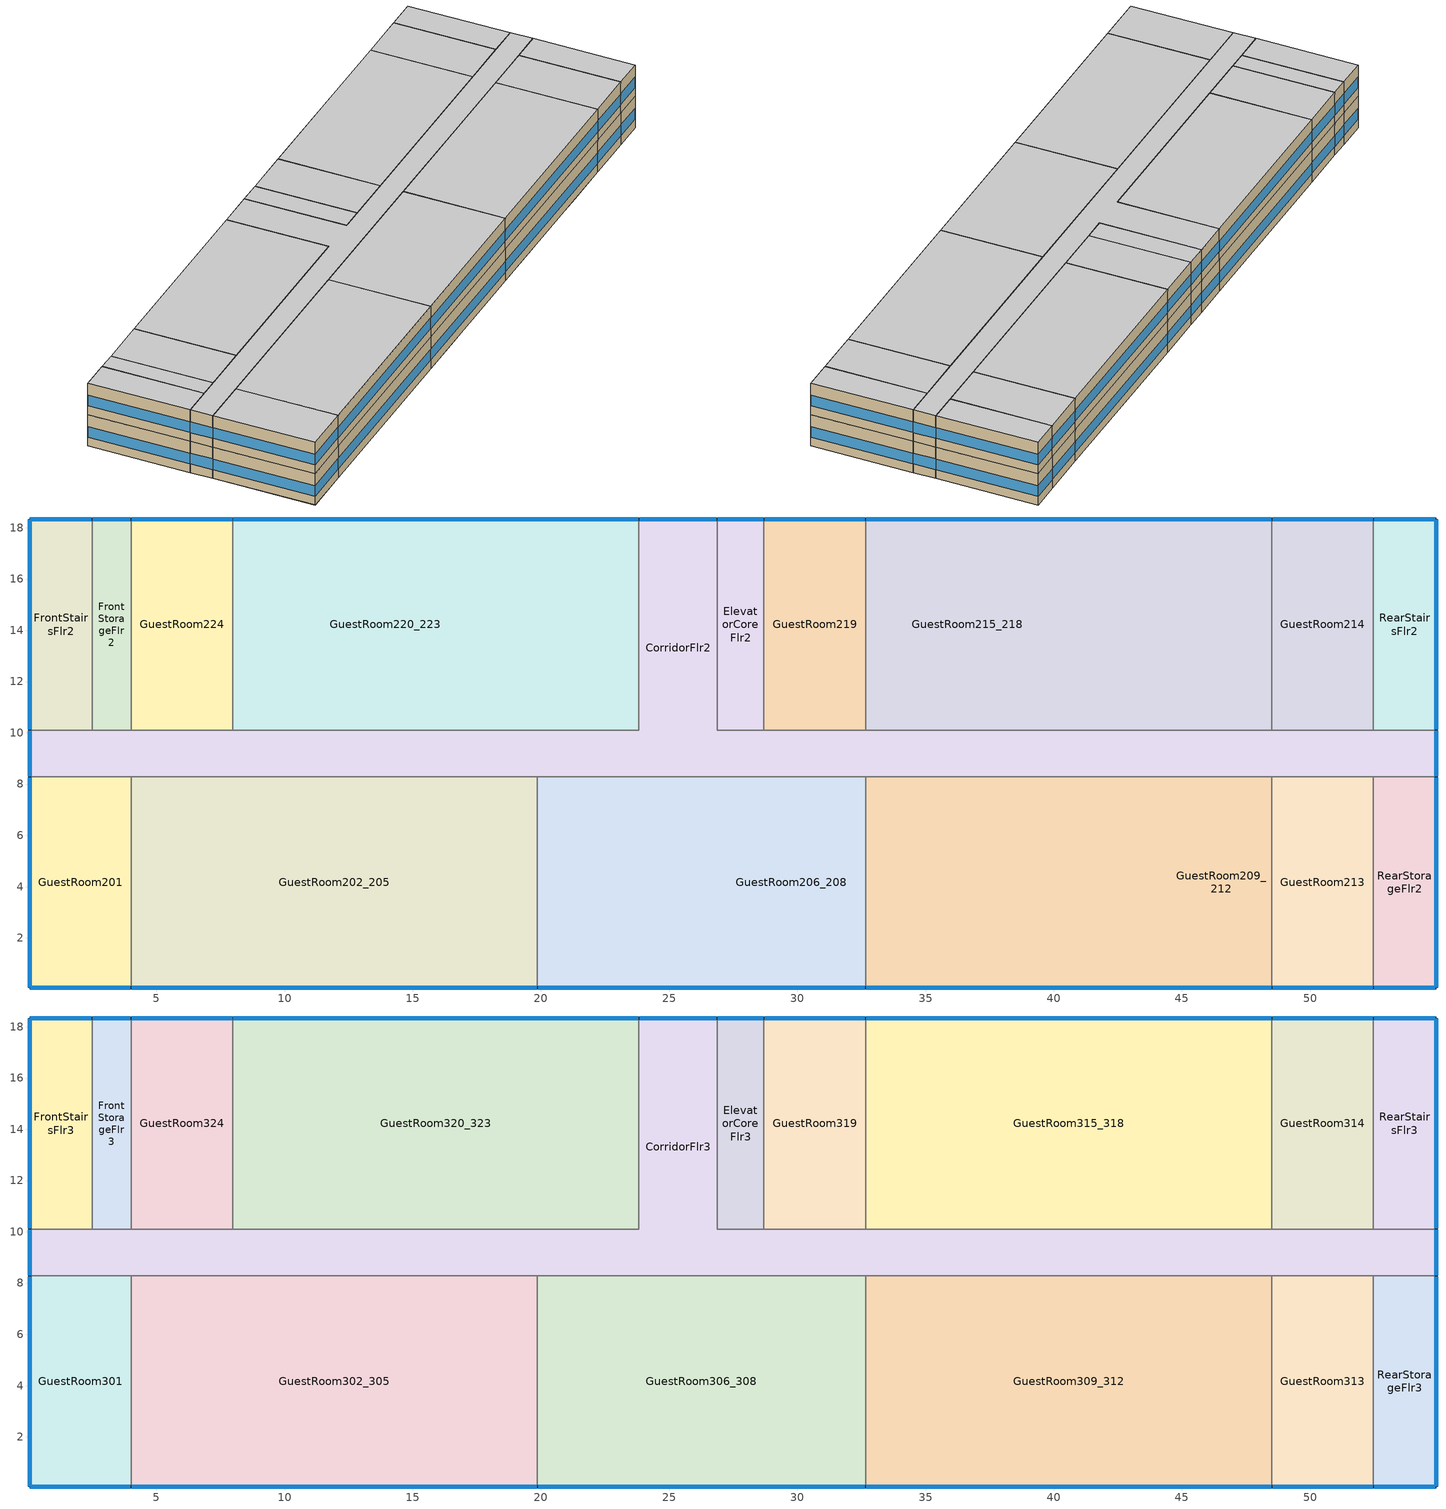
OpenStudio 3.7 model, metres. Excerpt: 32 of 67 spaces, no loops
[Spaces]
CorridorFlr2
 floor to CorridorFlr1: 26.87,18.34 26.87,10.11 54.91,10.11 54.91,8.28 0.05,8.28 0.05,10.11 23.82,10.11 23.82,18.34 z3.35
 wall outside: 0.05,10.11 0.05,8.28 / 54.91,8.28 54.91,10.11 / 26.87,18.34 23.82,18.34 z3.35:6.1
 wall to GuestRoom201: 0.05,8.28 4.01,8.28 z3.35:6.1
 wall to GuestRoom213: 48.51,8.28 52.47,8.28 z3.35:6.1
 wall to GuestRoom219: 32.66,10.11 28.7,10.11 z3.35:6.1
 wall to GuestRoom209_212: 32.66,8.28 48.51,8.28 z3.35:6.1
 wall to FrontStorageFlr2: 4.01,10.11 2.49,10.11 z3.35:6.1
 wall to RearStairsFlr2: 54.91,10.11 52.47,10.11 z3.35:6.1
 wall to ElevatorCoreFlr2: 28.7,10.11 26.87,10.11 26.87,18.34 z3.35:6.1
 wall to GuestRoom215_218: 48.51,10.11 32.66,10.11 z3.35:6.1
 wall to RearStorageFlr2: 52.47,8.28 54.91,8.28 z3.35:6.1
 wall to FrontStairsFlr2: 2.49,10.11 0.05,10.11 z3.35:6.1
 wall to GuestRoom206_208: 19.86,8.28 32.66,8.28 z3.35:6.1
 wall to GuestRoom220_223: 23.82,18.34 23.82,10.11 7.97,10.11 z3.35:6.1
 wall to GuestRoom202_205: 4.01,8.28 19.86,8.28 z3.35:6.1
 wall to GuestRoom224: 7.97,10.11 4.01,10.11 z3.35:6.1
 wall to GuestRoom214: 52.47,10.11 48.51,10.11 z3.35:6.1
 window (BTAP-Ext-FixedWindow:U=0.173 SHGC=0.600): 0.05,10.08 0.05,8.3 / 54.91,8.3 54.91,10.08 z4.11:5.05; 26.85,18.34 23.85,18.34 z4.11:5.04
GuestRoom201
 floor to FrontLoungeFlr1: 4.01,8.28 4.01,0.05 0.05,0.05 0.05,8.28 z3.35
 wall outside: 0.05,8.28 0.05,0.05 4.01,0.05 z3.35:6.1
 wall to GuestRoom202_205: 4.01,0.05 4.01,8.28 z3.35:6.1
 window (BTAP-Ext-FixedWindow:U=0.173 SHGC=0.600): 0.05,8.25 0.05,0.07 z4.11:5.03; 0.07,0.05 3.99,0.05 z4.11:5.04
GuestRoom220_223
 floor to FrontOfficeFlr1: 19.86,18.34 19.86,10.11 7.97,10.11 7.97,18.34 z3.35
 floor to ExerciseCenterFlr1: 23.82,18.34 23.82,10.11 19.86,10.11 19.86,18.34 z3.35
 wall outside: 23.82,18.34 7.97,18.34 z3.35:6.1
 wall to GuestRoom224: 7.97,18.34 7.97,10.11 z3.35:6.1
 window (BTAP-Ext-FixedWindow:U=0.173 SHGC=0.600): 23.8,18.34 8,18.34 z4.11:5.03
GuestRoom202_205
 floor to FrontLoungeFlr1: 19.86,8.28 19.86,0.05 4.01,0.05 4.01,8.28 z3.35
 wall outside: 4.01,0.05 19.86,0.05 z3.35:6.1
 wall to GuestRoom206_208: 19.86,0.05 19.86,8.28 z3.35:6.1
 window (BTAP-Ext-FixedWindow:U=0.173 SHGC=0.600): 4.04,0.05 19.84,0.05 z4.11:5.03
GuestRoom219
 floor to LaundryRoomFlr1: 32.66,18.34 32.66,10.11 28.7,10.11 28.7,18.34 z3.35
 wall outside: 32.66,18.34 28.7,18.34 z3.35:6.1
 wall to GuestRoom215_218: 32.66,10.11 32.66,18.34 z3.35:6.1
 wall to ElevatorCoreFlr2: 28.7,18.34 28.7,10.11 z3.35:6.1
 window (BTAP-Ext-FixedWindow:U=0.173 SHGC=0.600): 32.64,18.34 28.73,18.34 z4.11:5.04
GuestRoom215_218
 floor to EmployeeLoungeFlr1: 44.55,18.34 44.55,10.11 40.59,10.11 40.59,18.34 z3.35
 floor to LaundryRoomFlr1: 40.59,18.34 40.59,10.11 32.66,10.11 32.66,18.34 z3.35
 floor to GuestRoom105: 48.51,18.34 48.51,10.11 44.55,10.11 44.55,18.34 z3.35
 wall outside: 48.51,18.34 32.66,18.34 z3.35:6.1
 wall to GuestRoom214: 48.51,10.11 48.51,18.34 z3.35:6.1
 window (BTAP-Ext-FixedWindow:U=0.173 SHGC=0.600): 48.49,18.34 32.69,18.34 z4.11:5.03
GuestRoom213
 floor to GuestRoom103: 52.47,8.28 52.47,0.05 48.51,0.05 48.51,8.28 z3.35
 wall outside: 48.51,0.05 52.47,0.05 z3.35:6.1
 wall to GuestRoom209_212: 48.51,8.28 48.51,0.05 z3.35:6.1
 wall to RearStorageFlr2: 52.47,0.05 52.47,8.28 z3.35:6.1
 window (BTAP-Ext-FixedWindow:U=0.173 SHGC=0.600): 48.54,0.05 52.45,0.05 z4.11:5.04
FrontStorageFlr2
 floor to FrontStorageFlr1: 4.01,18.34 4.01,10.11 2.49,10.11 2.49,18.34 z3.35
 wall outside: 4.01,18.34 2.49,18.34 z3.35:6.1
 wall to FrontStairsFlr2: 2.49,18.34 2.49,10.11 z3.35:6.1
 wall to GuestRoom224: 4.01,10.11 4.01,18.34 z3.35:6.1
 window (BTAP-Ext-FixedWindow:U=0.173 SHGC=0.600): 3.99,18.34 2.51,18.34 z4.11:5.06
GuestRoom206_208
 floor to RestroomFlr1: 23.82,8.28 23.82,0.05 19.86,0.05 19.86,8.28 z3.35
 floor to CorridorFlr1: 26.87,8.28 26.87,0.05 23.82,0.05 23.82,8.28 z3.35
 floor to MeetingRoomFlr1: 32.66,8.28 32.66,0.05 26.87,0.05 26.87,8.28 z3.35
 wall outside: 19.86,0.05 32.66,0.05 z3.35:6.1
 wall to GuestRoom209_212: 32.66,0.05 32.66,8.28 z3.35:6.1
 window (BTAP-Ext-FixedWindow:U=0.173 SHGC=0.600): 19.89,0.05 32.64,0.05 z4.11:5.03
RearStorageFlr2
 floor to RearStorageFlr1: 54.91,8.28 54.91,0.05 52.47,0.05 52.47,8.28 z3.35
 wall outside: 52.47,0.05 54.91,0.05 54.91,8.28 z3.35:6.1
 window (BTAP-Ext-FixedWindow:U=0.173 SHGC=0.600): 54.91,0.07 54.91,8.25 z4.11:5.03; 52.5,0.05 54.89,0.05 z4.11:5.05
ElevatorCoreFlr2
 floor to ElevatorCoreFlr1: 28.7,18.34 28.7,10.11 26.87,10.11 26.87,18.34 z3.35
 wall outside: 28.7,18.34 26.87,18.34 z3.35:6.1
 window (BTAP-Ext-FixedWindow:U=0.173 SHGC=0.600): 28.67,18.34 26.9,18.34 z4.11:5.05
GuestRoom224
 floor to FrontOfficeFlr1: 7.97,18.34 7.97,10.11 4.01,10.11 4.01,18.34 z3.35
 wall outside: 7.97,18.34 4.01,18.34 z3.35:6.1
 window (BTAP-Ext-FixedWindow:U=0.173 SHGC=0.600): 7.95,18.34 4.04,18.34 z4.11:5.04
RearStairsFlr2
 floor to RearStairsFlr1: 54.91,18.34 54.91,10.11 52.47,10.11 52.47,18.34 z3.35
 wall outside: 54.91,10.11 54.91,18.34 52.47,18.34 z3.35:6.1
 wall to GuestRoom214: 52.47,18.34 52.47,10.11 z3.35:6.1
 window (BTAP-Ext-FixedWindow:U=0.173 SHGC=0.600): 54.91,10.13 54.91,18.31 z4.11:5.03; 54.89,18.34 52.5,18.34 z4.11:5.05
FrontStairsFlr2
 floor to FrontStairsFlr1: 2.49,18.34 2.49,10.11 0.05,10.11 0.05,18.34 z3.35
 wall outside: 2.49,18.34 0.05,18.34 0.05,10.11 z3.35:6.1
 window (BTAP-Ext-FixedWindow:U=0.173 SHGC=0.600): 2.46,18.34 0.07,18.34 z4.11:5.05; 0.05,18.31 0.05,10.13 z4.11:5.03
GuestRoom209_212
 floor to GuestRoom102: 48.51,8.28 48.51,0.05 44.55,0.05 44.55,8.28 z3.35
 floor to GuestRoom101: 44.55,8.28 44.55,0.05 40.59,0.05 40.59,8.28 z3.35
 floor to MeetingRoomFlr1: 36.62,8.28 36.62,0.05 32.66,0.05 32.66,8.28 z3.35
 floor to MechanicalRoomFlr1: 40.59,8.28 40.59,0.05 36.62,0.05 36.62,8.28 z3.35
 wall outside: 32.66,0.05 48.51,0.05 z3.35:6.1
 window (BTAP-Ext-FixedWindow:U=0.173 SHGC=0.600): 32.69,0.05 48.49,0.05 z4.11:5.03
GuestRoom214
 floor to GuestRoom104: 52.47,18.34 52.47,10.11 48.51,10.11 48.51,18.34 z3.35
 wall outside: 52.47,18.34 48.51,18.34 z3.35:6.1
 window (BTAP-Ext-FixedWindow:U=0.173 SHGC=0.600): 52.45,18.34 48.54,18.34 z4.11:5.04
GuestRoom319
 floor to GuestRoom219: 32.66,18.34 32.66,10.11 28.7,10.11 28.7,18.34 z6.1
 wall outside: 32.66,18.34 28.7,18.34 z6.1:8.84
 wall to CorridorFlr3: 28.7,10.11 32.66,10.11 z6.1:8.84
 wall to GuestRoom315_318: 32.66,10.11 32.66,18.34 z6.1:8.84
 wall to ElevatorCoreFlr3: 28.7,18.34 28.7,10.11 z6.1:8.84
 window (BTAP-Ext-FixedWindow:U=0.173 SHGC=0.600): 32.64,18.34 28.73,18.34 z6.86:7.78
 ceiling to GuestRoom419: 32.66,10.11 32.66,18.34 28.7,18.34 28.7,10.11 z8.84
GuestRoom320_323
 floor to GuestRoom220_223: 23.82,18.34 23.82,10.11 7.97,10.11 7.97,18.34 z6.1
 wall outside: 23.82,18.34 7.97,18.34 z6.1:8.84
 wall to CorridorFlr3: 7.97,10.11 23.82,10.11 23.82,18.34 z6.1:8.84
 wall to GuestRoom324: 7.97,18.34 7.97,10.11 z6.1:8.84
 window (BTAP-Ext-FixedWindow:U=0.173 SHGC=0.600): 23.8,18.34 8,18.34 z6.86:7.77
 ceiling to GuestRoom420_423: 23.82,10.11 23.82,18.34 7.97,18.34 7.97,10.11 z8.84
RearStorageFlr3
 floor to RearStorageFlr2: 54.91,8.28 54.91,0.05 52.47,0.05 52.47,8.28 z6.1
 wall outside: 52.47,0.05 54.91,0.05 54.91,8.28 z6.1:8.84
 wall to GuestRoom313: 52.47,8.28 52.47,0.05 z6.1:8.84
 wall to CorridorFlr3: 54.91,8.28 52.47,8.28 z6.1:8.84
 window (BTAP-Ext-FixedWindow:U=0.173 SHGC=0.600): 54.91,0.07 54.91,8.25 z6.86:7.78; 52.5,0.05 54.89,0.05 z6.86:7.79
 ceiling to RearStorageFlr4: 54.91,0.05 54.91,8.28 52.47,8.28 52.47,0.05 z8.84
GuestRoom302_305
 floor to GuestRoom202_205: 19.86,8.28 19.86,0.05 4.01,0.05 4.01,8.28 z6.1
 wall outside: 4.01,0.05 19.86,0.05 z6.1:8.84
 wall to CorridorFlr3: 19.86,8.28 4.01,8.28 z6.1:8.84
 wall to GuestRoom306_308: 19.86,0.05 19.86,8.28 z6.1:8.84
 wall to GuestRoom301: 4.01,8.28 4.01,0.05 z6.1:8.84
 window (BTAP-Ext-FixedWindow:U=0.173 SHGC=0.600): 4.04,0.05 19.84,0.05 z6.86:7.77
 ceiling to GuestRoom402_405: 19.86,0.05 19.86,8.28 4.01,8.28 4.01,0.05 z8.84
CorridorFlr3
 floor to CorridorFlr2: 26.87,18.34 26.87,10.11 54.91,10.11 54.91,8.28 0.05,8.28 0.05,10.11 23.82,10.11 23.82,18.34 z6.1
 wall outside: 0.05,10.11 0.05,8.28 / 26.87,18.34 23.82,18.34 / 54.91,8.28 54.91,10.11 z6.1:8.84
 wall to ElevatorCoreFlr3: 28.7,10.11 26.87,10.11 26.87,18.34 z6.1:8.84
 wall to FrontStairsFlr3: 2.49,10.11 0.05,10.11 z6.1:8.84
 wall to RearStairsFlr3: 54.91,10.11 52.47,10.11 z6.1:8.84
 wall to GuestRoom301: 0.05,8.28 4.01,8.28 z6.1:8.84
 wall to GuestRoom313: 48.51,8.28 52.47,8.28 z6.1:8.84
 wall to FrontStorageFlr3: 4.01,10.11 2.49,10.11 z6.1:8.84
 wall to GuestRoom314: 52.47,10.11 48.51,10.11 z6.1:8.84
 wall to GuestRoom324: 7.97,10.11 4.01,10.11 z6.1:8.84
 wall to GuestRoom309_312: 32.66,8.28 48.51,8.28 z6.1:8.84
 wall to GuestRoom306_308: 19.86,8.28 32.66,8.28 z6.1:8.84
 wall to GuestRoom315_318: 48.51,10.11 32.66,10.11 z6.1:8.84
 window (BTAP-Ext-FixedWindow:U=0.173 SHGC=0.600): 0.05,10.08 0.05,8.3 / 54.91,8.3 54.91,10.08 z6.86:7.8; 26.85,18.34 23.85,18.34 z6.86:7.79
 ceiling to CorridorFlr4: 54.91,8.28 54.91,10.11 26.87,10.11 26.87,18.34 23.82,18.34 23.82,10.11 0.05,10.11 0.05,8.28 z8.84
GuestRoom315_318
 floor to GuestRoom215_218: 48.51,18.34 48.51,10.11 32.66,10.11 32.66,18.34 z6.1
 wall outside: 48.51,18.34 32.66,18.34 z6.1:8.84
 wall to GuestRoom314: 48.51,10.11 48.51,18.34 z6.1:8.84
 window (BTAP-Ext-FixedWindow:U=0.173 SHGC=0.600): 48.49,18.34 32.69,18.34 z6.86:7.77
 ceiling to GuestRoom415_418: 48.51,10.11 48.51,18.34 32.66,18.34 32.66,10.11 z8.84
GuestRoom301
 floor to GuestRoom201: 4.01,8.28 4.01,0.05 0.05,0.05 0.05,8.28 z6.1
 wall outside: 0.05,8.28 0.05,0.05 4.01,0.05 z6.1:8.84
 window (BTAP-Ext-FixedWindow:U=0.173 SHGC=0.600): 0.05,8.25 0.05,0.07 / 0.07,0.05 3.99,0.05 z6.86:7.78
 ceiling to GuestRoom401: 4.01,0.05 4.01,8.28 0.05,8.28 0.05,0.05 z8.84
GuestRoom314
 floor to GuestRoom214: 52.47,18.34 52.47,10.11 48.51,10.11 48.51,18.34 z6.1
 wall outside: 52.47,18.34 48.51,18.34 z6.1:8.84
 wall to RearStairsFlr3: 52.47,10.11 52.47,18.34 z6.1:8.84
 window (BTAP-Ext-FixedWindow:U=0.173 SHGC=0.600): 52.45,18.34 48.54,18.34 z6.86:7.78
 ceiling to GuestRoom414: 52.47,10.11 52.47,18.34 48.51,18.34 48.51,10.11 z8.84
GuestRoom309_312
 floor to GuestRoom209_212: 48.51,8.28 48.51,0.05 32.66,0.05 32.66,8.28 z6.1
 wall outside: 32.66,0.05 48.51,0.05 z6.1:8.84
 wall to GuestRoom306_308: 32.66,8.28 32.66,0.05 z6.1:8.84
 wall to GuestRoom313: 48.51,0.05 48.51,8.28 z6.1:8.84
 window (BTAP-Ext-FixedWindow:U=0.173 SHGC=0.600): 32.69,0.05 48.49,0.05 z6.86:7.77
 ceiling to GuestRoom409_412: 48.51,0.05 48.51,8.28 32.66,8.28 32.66,0.05 z8.84
ElevatorCoreFlr3
 floor to ElevatorCoreFlr2: 28.7,18.34 28.7,10.11 26.87,10.11 26.87,18.34 z6.1
 wall outside: 28.7,18.34 26.87,18.34 z6.1:8.84
 window (BTAP-Ext-FixedWindow:U=0.173 SHGC=0.600): 28.67,18.34 26.9,18.34 z6.86:7.8
 ceiling to ElevatorCoreFlr4: 28.7,10.11 28.7,18.34 26.87,18.34 26.87,10.11 z8.84
GuestRoom313
 floor to GuestRoom213: 52.47,8.28 52.47,0.05 48.51,0.05 48.51,8.28 z6.1
 wall outside: 48.51,0.05 52.47,0.05 z6.1:8.84
 window (BTAP-Ext-FixedWindow:U=0.173 SHGC=0.600): 48.54,0.05 52.45,0.05 z6.86:7.78
 ceiling to GuestRoom413: 52.47,0.05 52.47,8.28 48.51,8.28 48.51,0.05 z8.84
GuestRoom306_308
 floor to GuestRoom206_208: 32.66,8.28 32.66,0.05 19.86,0.05 19.86,8.28 z6.1
 wall outside: 19.86,0.05 32.66,0.05 z6.1:8.84
 window (BTAP-Ext-FixedWindow:U=0.173 SHGC=0.600): 19.89,0.05 32.64,0.05 z6.86:7.78
 ceiling to GuestRoom406_408: 32.66,0.05 32.66,8.28 19.86,8.28 19.86,0.05 z8.84
FrontStorageFlr3
 floor to FrontStorageFlr2: 4.01,18.34 4.01,10.11 2.49,10.11 2.49,18.34 z6.1
 wall outside: 4.01,18.34 2.49,18.34 z6.1:8.84
 wall to FrontStairsFlr3: 2.49,18.34 2.49,10.11 z6.1:8.84
 wall to GuestRoom324: 4.01,10.11 4.01,18.34 z6.1:8.84
 window (BTAP-Ext-FixedWindow:U=0.173 SHGC=0.600): 3.99,18.34 2.51,18.34 z6.86:7.8
 ceiling to FrontStorageFlr4: 4.01,10.11 4.01,18.34 2.49,18.34 2.49,10.11 z8.84
GuestRoom324
 floor to GuestRoom224: 7.97,18.34 7.97,10.11 4.01,10.11 4.01,18.34 z6.1
 wall outside: 7.97,18.34 4.01,18.34 z6.1:8.84
 window (BTAP-Ext-FixedWindow:U=0.173 SHGC=0.600): 7.95,18.34 4.04,18.34 z6.86:7.78
 ceiling to GuestRoom424: 7.97,10.11 7.97,18.34 4.01,18.34 4.01,10.11 z8.84
RearStairsFlr3
 floor to RearStairsFlr2: 54.91,18.34 54.91,10.11 52.47,10.11 52.47,18.34 z6.1
 wall outside: 54.91,10.11 54.91,18.34 52.47,18.34 z6.1:8.84
 window (BTAP-Ext-FixedWindow:U=0.173 SHGC=0.600): 54.91,10.13 54.91,18.31 z6.86:7.78; 54.89,18.34 52.5,18.34 z6.86:7.79
 ceiling to RearStairsFlr4: 54.91,10.11 54.91,18.34 52.47,18.34 52.47,10.11 z8.84
FrontStairsFlr3
 floor to FrontStairsFlr2: 2.49,18.34 2.49,10.11 0.05,10.11 0.05,18.34 z6.1
 wall outside: 2.49,18.34 0.05,18.34 0.05,10.11 z6.1:8.84
 window (BTAP-Ext-FixedWindow:U=0.173 SHGC=0.600): 2.46,18.34 0.07,18.34 z6.86:7.79; 0.05,18.31 0.05,10.13 z6.86:7.78
 ceiling to FrontStairsFlr4: 2.49,10.11 2.49,18.34 0.05,18.34 0.05,10.11 z8.84
[Site]
Calgary Intl AP_AB_CAN: Latitude {deg}=51.11; Longitude {deg}=-114.02; Time Zone {hr}=-7; Elevation {m}=1084.1; Terrain=Suburbs
[Building]
SmallHotel: North Axis {deg}=180; Default Construction Set=BTAP-Mass at hdd = 5000.0; Standards Number of Stories=4; Standards Number of Above Ground Stories=4; Standards Template=NECB2020; Standards Building Type=SmallHotel
[Site:WaterMainsTemperature]
Calculation Method=Correlation; Annual Average Outdoor Air Temperature {C}=4.69167; Maximum Difference In Monthly Average Outdoor Air Temperatures {deltaC}=24.6
[Site:GroundTemperature:BuildingSurface]
19.527, 19.502, 19.536, 19.598, 20.002, 21.64, 22.225, 22.375, 21.449, 20.121, 19.802, 19.633
[SizingPeriod:DesignDay] Barometric Pressure {Pa}=88961; Rain Indicator=No; Snow Indicator=No; Day of Month=21; Daylight Saving Time Indicator=No; Humidity Condition Type=Wetbulb; Dry-Bulb Temperature Range Modifier Type=DefaultMultipliers
Name | Maximum Dry-Bulb Temperature {C} | Daily Dry-Bulb Temperature Range {deltaC} | Wind Speed {m/s} | Wind Direction {deg} | Month | Day Type | Wetbulb or DewPoint at Maximum Dry-Bulb {C} | Solar Model Indicator | ASHRAE Clear Sky Optical Depth for Beam Irradiance | ASHRAE Clear Sky Optical Depth for Diffuse Irradiance | Sky Clearness
Calgary Intl AP Ann Clg .4% Condns DB=>MWB | 28.8 | 12.3 | 4.5 | 160 | 7 | SummerDesignDay | 16 | ASHRAETau | 0.34 | 2.419
Calgary Intl AP Ann Clg .4% Condns WB=>MDB | 25.5 | 12.3 | 4.5 | 160 | 7 | SummerDesignDay | 17.8 | ASHRAETau | 0.34 | 2.419
Calgary Intl AP Ann Htg 99.6% Condns DB | -27.7 | 0 | 2.7 | 200 | 1 | WinterDesignDay | -27.7 | ASHRAEClearSky |  |  | 0
[ClimateZones]
Climate Zone Institution Name 1=ASHRAE; Climate Zone Document Name 1=ANSI/ASHRAE Standard 169; Climate Zone Document Year 1=2006; Climate Zone Value 1=7
[Site:GroundTemperature:Shallow]
-1.6, -5.4, -6.4, -5.5, -0.4, 5.3, 10.8, 14.7, 15.8, 14, 9.5, 4
[Site:GroundTemperature:Deep]
4, 1.3, -0.4, -0.9, 0.1, 2.3, 5.2, 8, 9.9, 10.3, 9.2, 7
[Site:GroundTemperature:FCfactorMethod]
January Ground Temperature {C}=5.5; February Ground Temperature {C}=-2; March Ground Temperature {C}=-7.6; April Ground Temperature {C}=-6.3; May Ground Temperature {C}=-6.6; June Ground Temperature {C}=-0.3; July Ground Temperature {C}=4.9; August Ground Temperature {C}=10.2; September Ground Temperature {C}=13.8; October Ground Temperature {C}=17; November Ground Temperature {C}=16.6; December Ground Temperature {C}=11.1
[Material:NoMass] Roughness=Smooth; Thermal Absorptance=0.9; Solar Absorptance=0.7
Name | Thermal Resistance {m2-K/W} | Visible Absorptance
Typical Carpet Pad; Typical Carpet Pad 1 | 0.21648 | 0.8
Typical Insulation 1 | 6.98591 | 0.7
Typical Insulation 2 | 4.38022 | 0.7
Typical Insulation 3 | 8.26445 | 0.7
Typical Carpet Pad 2 | 1.25503 | 0.8
Typical Carpet Pad 3; Typical Carpet Pad 4 | 3.45515 | 0.8
Typical Insulation 4 | 0.578017 | 0.7
Typical Insulation 5 | 0.578035 | 0.7
[Material]
Name | Roughness | Thickness {m} | Conductivity {W/m-K} | Density {kg/m3} | Specific Heat {J/kg-K} | Thermal Absorptance | Solar Absorptance | Visible Absorptance
G05 25mm wood | MediumSmooth | 0.0254 | 0.15 | 608 | 1630 | 0.9 | 0.5 | 0.5
100mm Normalweight concrete floor 1 | MediumSmooth | 0.1016 | 2.31 | 2322 | 832
G01 13mm gypsum board 1 | Smooth | 0.0127 | 0.16 | 800 | 1090 | 0.9 | 0.7 | 0.5
4 in. Normalweight Concrete Floor 1 | MediumRough | 0.1016 | 2.31 | 2322 | 832 | 0.9 | 0.7 | 0.7
1IN Stucco 1 | Smooth | 0.0253 | 0.6918 | 1858 | 837 | 0.9 | 0.7 | 0.92
8IN CONCRETE HW RefBldg 1 | Rough | 0.2032 | 1.311 | 2240 | 836.8 | 0.9 | 0.7 | 0.7
1/2IN Gypsum 1 | Smooth | 0.0127 | 0.16 | 784.9 | 830 | 0.9 | 0.4 | 0.4
Metal Roof Surface 1; F08 Metal surface 1 | Smooth | 0.0008 | 45.28 | 7824 | 500 | 0.9 | 0.7 | 0.7
6 in. Normalweight Concrete Floor 1; 6 in. Normalweight Concrete Floor 2; 6 in. Normalweight Concrete Floor 3 | MediumRough | 0.1524 | 2.31 | 2322 | 832 | 0.9 | 0.7 | 0.7
[Construction]
BTAP-Int-Partition; BTAP-Int-Door: G05 25mm wood
BTAP-Int-Floor: 100mm Normalweight concrete floor 1, Typical Carpet Pad
BTAP-Int-Wall: G01 13mm gypsum board 1, G01 13mm gypsum board 1
BTAP-Int-Ceiling: Typical Carpet Pad, 100mm Normalweight concrete floor 1
BTAP-Int-Window: SimpleGlazing
BTAP-Ext-Floor-Mass:U-0.138: Typical Insulation 1, 4 in. Normalweight Concrete Floor 1, Typical Carpet Pad 1
BTAP-Ext-Wall-Mass:U-0.215: 1IN Stucco 1, 8IN CONCRETE HW RefBldg 1, Typical Insulation 2, 1/2IN Gypsum 1
BTAP-Ext-Roof-Metal:U-0.121: Metal Roof Surface 1, Typical Insulation 3
BTAP-Grnd-Floor-Mass:U-0.757: 6 in. Normalweight Concrete Floor 1, Typical Carpet Pad 2
BTAP-Grnd-Wall-Mass:U-0.284: 6 in. Normalweight Concrete Floor 2, Typical Carpet Pad 3
BTAP-Grnd-Roof-Mass:U-0.284: 6 in. Normalweight Concrete Floor 3, Typical Carpet Pad 4
BTAP-Ext-FixedWindow:U=0.173 SHGC=0.600; BTAP-Ext-GlassDoors:U=0.173 SHGC=0.600: SimpleGlazing:U=0.173 SHGC=0.600
BTAP-Ext-Door:U-1.73: F08 Metal surface 1, Typical Insulation 4
BTAP-Ext-OverHeadDoor:U-1.73: Typical Insulation 5
BTAP-Ext-Skylights:U=0.241 SHGC=0.600; BTAP-Ext-DaylightDomes:U=0.241 SHGC=0.600; BTAP-Ext-DaylightDiffuser:U=0.241 SHGC=0.600: SimpleGlazing:U=0.241 SHGC=0.600
[DefaultConstructionSet]
BTAP-Mass at hdd = 5000.0: Default Exterior Surface Constructions=BTAP-Mass at hdd = 5000.0; Default Interior Surface Constructions=Default Surface Constructions 2; Default Ground Contact Surface Constructions=BTAP-Mass at hdd = 5000.0 1; Default Exterior SubSurface Constructions=BTAP-Mass at hdd = 5000.0; Default Interior SubSurface Constructions=Default Sub Surface Constructions 2; Interior Partition Construction=BTAP-Int-Partition
[DefaultSurfaceConstructions]
Name | Floor Construction | Wall Construction | Roof Ceiling Construction
Default Surface Constructions 2 | BTAP-Int-Floor | BTAP-Int-Wall | BTAP-Int-Ceiling
BTAP-Mass at hdd = 5000.0 | BTAP-Ext-Floor-Mass:U-0.138 | BTAP-Ext-Wall-Mass:U-0.215 | BTAP-Ext-Roof-Metal:U-0.121
BTAP-Mass at hdd = 5000.0 1 | BTAP-Grnd-Floor-Mass:U-0.757 | BTAP-Grnd-Wall-Mass:U-0.284 | BTAP-Grnd-Roof-Mass:U-0.284
[DefaultSubSurfaceConstructions]
Name | Fixed Window Construction | Operable Window Construction | Door Construction | Glass Door Construction | Overhead Door Construction | Skylight Construction | Tubular Daylight Dome Construction | Tubular Daylight Diffuser Construction
Default Sub Surface Constructions 2 | BTAP-Int-Window | BTAP-Int-Window | BTAP-Int-Door
BTAP-Mass at hdd = 5000.0 | BTAP-Ext-FixedWindow:U=0.173 SHGC=0.600 | BTAP-Ext-FixedWindow:U=0.173 SHGC=0.600 | BTAP-Ext-Door:U-1.73 | BTAP-Ext-GlassDoors:U=0.173 SHGC=0.600 | BTAP-Ext-OverHeadDoor:U-1.73 | BTAP-Ext-Skylights:U=0.241 SHGC=0.600 | BTAP-Ext-DaylightDomes:U=0.241 SHGC=0.600 | BTAP-Ext-DaylightDiffuser:U=0.241 SHGC=0.600
[WindowMaterial:SimpleGlazingSystem] Solar Heat Gain Coefficient=0.6; Visible Transmittance=0.21
Name | U-Factor {W/m2-K}
SimpleGlazing | 2.2
SimpleGlazing:U=0.173 SHGC=0.600 | 1.73
SimpleGlazing:U=0.241 SHGC=0.600 | 2.41
[Space] Volume {m3}=Autocalculate
Name | Space Type | Building Story | Thermal Zone
GuestRoom319 | Space Function Guest room | BuildingStory3 | DU_BT=Space Function_ST=Guest room_FL=BuildingStory3_SCHF 7
GuestRoom209_212 | Space Function Guest room | BuildingStory2 | DU_BT=Space Function_ST=Guest room_FL=BuildingStory2_SCHF 3
CorridorFlr2 | Space Function Corridor/Transition area other-sch-F | BuildingStory2 | WILD_ST=Corridor/Transition area other-sch-F_FL=BuildingStory2_SCH=F
FrontStairsFlr2 | Space Function Stairway/Stairwell-sch-F | BuildingStory2 | WILD_ST=Stairway/Stairwell-sch-F_FL=BuildingStory2_SCH=F 1
GuestRoom320_323 | Space Function Guest room | BuildingStory3 | DU_BT=Space Function_ST=Guest room_FL=BuildingStory3_SCHF 3
GuestRoom224 | Space Function Guest room | BuildingStory2 | DU_BT=Space Function_ST=Guest room_FL=BuildingStory2_SCHF 2
RearStorageFlr3 | Space Function Storage room < 5 m2-sch-A | BuildingStory3 | ALL_ST=Storage room < 5 m2-sch-A_FL=BuildingStory3_SCH=A 1
GuestRoom302_305 | Space Function Guest room | BuildingStory3 | DU_BT=Space Function_ST=Guest room_FL=BuildingStory3_SCHF 1
CorridorFlr3 | Space Function Corridor/Transition area other-sch-F | BuildingStory3 | WILD_ST=Corridor/Transition area other-sch-F_FL=BuildingStory3_SCH=F 1
GuestRoom215_218 | Space Function Guest room | BuildingStory2 | DU_BT=Space Function_ST=Guest room_FL=BuildingStory2_SCHF 1
GuestRoom201 | Space Function Guest room | BuildingStory2 | DU_BT=Space Function_ST=Guest room_FL=BuildingStory2_SCHF 6
GuestRoom220_223 | Space Function Guest room | BuildingStory2 | DU_BT=Space Function_ST=Guest room_FL=BuildingStory2_SCHF 4
GuestRoom315_318 | Space Function Guest room | BuildingStory3 | DU_BT=Space Function_ST=Guest room_FL=BuildingStory3_SCHF
FrontStorageFlr3 | Space Function Storage room < 5 m2-sch-A | BuildingStory3 | ALL_ST=Storage room < 5 m2-sch-A_FL=BuildingStory3_SCH=A
GuestRoom202_205 | Space Function Guest room | BuildingStory2 | DU_BT=Space Function_ST=Guest room_FL=BuildingStory2_SCHF 5
GuestRoom301 | Space Function Guest room | BuildingStory3 | DU_BT=Space Function_ST=Guest room_FL=BuildingStory3_SCHF 5
GuestRoom219 | Space Function Guest room | BuildingStory2 | DU_BT=Space Function_ST=Guest room_FL=BuildingStory2_SCHF 7
GuestRoom213 | Space Function Guest room | BuildingStory2 | DU_BT=Space Function_ST=Guest room_FL=BuildingStory2_SCHF 8
GuestRoom314 | Space Function Guest room | BuildingStory3 | DU_BT=Space Function_ST=Guest room_FL=BuildingStory3_SCHF 6
RearStorageFlr2 | Space Function Storage room < 5 m2-sch-A | BuildingStory2 | ALL_ST=Storage room < 5 m2-sch-A_FL=BuildingStory2_SCH=A
FrontStorageFlr2 | Space Function Storage room < 5 m2-sch-A | BuildingStory2 | ALL_ST=Storage room < 5 m2-sch-A_FL=BuildingStory2_SCH=A 1
GuestRoom313 | Space Function Guest room | BuildingStory3 | DU_BT=Space Function_ST=Guest room_FL=BuildingStory3_SCHF 4
GuestRoom309_312 | Space Function Guest room | BuildingStory3 | DU_BT=Space Function_ST=Guest room_FL=BuildingStory3_SCHF 8
ElevatorCoreFlr3 | Space Function Corridor/Transition area other-sch-F | BuildingStory3 | WILD_ST=Corridor/Transition area other-sch-F_FL=BuildingStory3_SCH=F
GuestRoom206_208 | Space Function Guest room | BuildingStory2 | DU_BT=Space Function_ST=Guest room_FL=BuildingStory2_SCHF 9
ElevatorCoreFlr2 | Space Function Corridor/Transition area other-sch-F | BuildingStory2 | WILD_ST=Corridor/Transition area other-sch-F_FL=BuildingStory2_SCH=F 1
GuestRoom306_308 | Space Function Guest room | BuildingStory3 | DU_BT=Space Function_ST=Guest room_FL=BuildingStory3_SCHF 2
FrontStairsFlr3 | Space Function Stairway/Stairwell-sch-F | BuildingStory3 | WILD_ST=Stairway/Stairwell-sch-F_FL=BuildingStory3_SCH=F 1
RearStairsFlr2 | Space Function Stairway/Stairwell-sch-F | BuildingStory2 | WILD_ST=Stairway/Stairwell-sch-F_FL=BuildingStory2_SCH=F
RearStairsFlr3 | Space Function Stairway/Stairwell-sch-F | BuildingStory3 | WILD_ST=Stairway/Stairwell-sch-F_FL=BuildingStory3_SCH=F
GuestRoom324 | Space Function Guest room | BuildingStory3 | DU_BT=Space Function_ST=Guest room_FL=BuildingStory3_SCHF 9
GuestRoom214 | Space Function Guest room | BuildingStory2 | DU_BT=Space Function_ST=Guest room_FL=BuildingStory2_SCHF
[BuildingStory]
BuildingStory2; BuildingStory3
[SpaceType] Standards Building Type=Space Function
Name | Default Schedule Set | Design Specification Outdoor Air Object | Standards Space Type
Space Function Corridor/Transition area other-sch-F | Space Function Corridor/Transition area other-sch-F Schedule Set | Space Function Corridor/Transition area other-sch-F Ventilation | Corridor/Transition area other-sch-F
Space Function Stairway/Stairwell-sch-F | Space Function Stairway/Stairwell-sch-F Schedule Set | Space Function Stairway/Stairwell-sch-F Ventilation | Stairway/Stairwell-sch-F
Space Function Storage room < 5 m2-sch-A | Space Function Storage room < 5 m2-sch-A Schedule Set | Space Function Storage room < 5 m2-sch-A Ventilation | Storage room < 5 m2-sch-A
Space Function Guest room | Space Function Guest room Schedule Set | Space Function Guest room Ventilation | Guest room
[People:Definition] Number of People Calculation Method=People/Area; Fraction Radiant=0.3
Name | People per Space Floor Area {person/m2}
Space Function Corridor/Transition area other-sch-F People Definition; Space Function Storage room < 5 m2-sch-A People Definition | 0.0100036
Space Function Guest room People Definition | 0.0400145
Space Function Stairway/Stairwell-sch-F People Definition | 0.00500182
[People] Work Efficiency Schedule=Work Efficiency Schedule; Clothing Insulation Schedule=Clothing Schedule; Air Velocity Schedule=Air Velocity Schedule; Multiplier=1
Name | People Definition | Space or SpaceType
Space Function Corridor/Transition area other-sch-F People | Space Function Corridor/Transition area other-sch-F People Definition | Space Function Corridor/Transition area other-sch-F
Space Function Guest room People | Space Function Guest room People Definition | Space Function Guest room
Space Function Stairway/Stairwell-sch-F People | Space Function Stairway/Stairwell-sch-F People Definition | Space Function Stairway/Stairwell-sch-F
Space Function Storage room < 5 m2-sch-A People | Space Function Storage room < 5 m2-sch-A People Definition | Space Function Storage room < 5 m2-sch-A
[Lights:Definition] Design Level Calculation Method=Watts/Area; Fraction Radiant=0.5; Fraction Visible=0.2
Name | Watts per Space Floor Area {W/m2}
Space Function Corridor/Transition area other-sch-F Lights Definition; Space Function Guest room Lights Definition | 4.4
Space Function Stairway/Stairwell-sch-F Lights Definition | 5.30001
Space Function Storage room < 5 m2-sch-A Lights Definition | 5.50001
[Lights] Fraction Replaceable=1
Name | Lights Definition | Space or SpaceType
Space Function Corridor/Transition area other-sch-F Lights | Space Function Corridor/Transition area other-sch-F Lights Definition | Space Function Corridor/Transition area other-sch-F
Space Function Guest room Lights | Space Function Guest room Lights Definition | Space Function Guest room
Space Function Stairway/Stairwell-sch-F Lights | Space Function Stairway/Stairwell-sch-F Lights Definition | Space Function Stairway/Stairwell-sch-F
Space Function Storage room < 5 m2-sch-A Lights | Space Function Storage room < 5 m2-sch-A Lights Definition | Space Function Storage room < 5 m2-sch-A
[ElectricEquipment:Definition] Design Level Calculation Method=Watts/Area; Fraction Radiant=0.5
Name | Watts per Space Floor Area {W/m2}
Space Function Guest room Elec Equip Definition | 2.50091
Space Function Storage room < 5 m2-sch-A Elec Equip Definition | 1.00036
[ElectricEquipment]
Name | Electric Equipment Definition | Space or SpaceType
Space Function Guest room Elec Equip | Space Function Guest room Elec Equip Definition | Space Function Guest room
Space Function Storage room < 5 m2-sch-A Elec Equip | Space Function Storage room < 5 m2-sch-A Elec Equip Definition | Space Function Storage room < 5 m2-sch-A
[DesignSpecification:OutdoorAir] Outdoor Air Method=Sum; Outdoor Air Flow per Floor Area {m3/s-m2}=0.0003048
Name | Outdoor Air Flow per Person {m3/s-person}
Space Function Corridor/Transition area other-sch-F Ventilation; Space Function Stairway/Stairwell-sch-F Ventilation
Space Function Guest room Ventilation | 0.00634769
Space Function Storage room < 5 m2-sch-A Ventilation | 0.00507815
[DefaultScheduleSet] People Activity Level Schedule=NECB-Activity; Infiltration Schedule=Always On
Name | Number of People Schedule | Lighting Schedule | Electric Equipment Schedule
Space Function Corridor/Transition area other-sch-F Schedule Set; Space Function Guest room Schedule Set; Space Function Stairway/Stairwell-sch-F Schedule Set | NECB-F-Occupancy | NECB-F-Lighting | NECB-F-Electric-Equipment
Space Function Storage room < 5 m2-sch-A Schedule Set | NECB-A-Occupancy | NECB-A-Lighting | NECB-A-Electric-Equipment
[ThermostatSetpoint:DualSetpoint]
Name | Heating Setpoint Temperature Schedule | Cooling Setpoint Temperature Schedule
Space Function Guest room Thermostat 71; Space Function Guest room Thermostat 72; Space Function Guest room Thermostat 74; Space Function Guest room Thermostat 75; Space Function Guest room Thermostat 76; Space Function Guest room Thermostat 78; Space Function Guest room Thermostat 79; Space Function Guest room Thermostat 80; Space Function Guest room Thermostat 82; Space Function Guest room Thermostat 87; Space Function Guest room Thermostat 95; Space Function Guest room Thermostat 96; Space Function Guest room Thermostat 98; Space Function Guest room Thermostat 99; Space Function Guest room Thermostat 100; Space Function Guest room Thermostat 101; Space Function Guest room Thermostat 102; Space Function Guest room Thermostat 103; Space Function Guest room Thermostat 104; Space Function Guest room Thermostat 105; Space Function Stairway/Stairwell-sch-F Thermostat 18; Space Function Stairway/Stairwell-sch-F Thermostat 19; Space Function Stairway/Stairwell-sch-F Thermostat 20; Space Function Corridor/Transition area other-sch-F Thermostat 20; Space Function Stairway/Stairwell-sch-F Thermostat 22; Space Function Corridor/Transition area other-sch-F Thermostat 21; Space Function Corridor/Transition area other-sch-F Thermostat 22; Space Function Corridor/Transition area other-sch-F Thermostat 23 | NECB-F-Thermostat Setpoint-Heating | NECB-F-Thermostat Setpoint-Cooling
Space Function Storage room < 5 m2-sch-A Thermostat 19; Space Function Storage room < 5 m2-sch-A Thermostat 22; Space Function Storage room < 5 m2-sch-A Thermostat 23; Space Function Storage room < 5 m2-sch-A Thermostat 25 | NECB-A-Thermostat Setpoint-Heating | NECB-A-Thermostat Setpoint-Cooling
[SpaceInfiltration:DesignFlowRate] Schedule=Always On Discrete; Design Flow Rate Calculation Method=Flow/ExteriorArea; Flow per Exterior Surface Area {m3/s-m2}=0.000405286; Constant Term Coefficient=0; Temperature Term Coefficient=0; Velocity Term Coefficient=0.224; Velocity Squared Term Coefficient=0
Name | Space or SpaceType
CorridorFlr2 Infiltration | CorridorFlr2
CorridorFlr3 Infiltration | CorridorFlr3
ElevatorCoreFlr2 Infiltration | ElevatorCoreFlr2
ElevatorCoreFlr3 Infiltration | ElevatorCoreFlr3
FrontStairsFlr2 Infiltration | FrontStairsFlr2
FrontStairsFlr3 Infiltration | FrontStairsFlr3
FrontStorageFlr2 Infiltration | FrontStorageFlr2
FrontStorageFlr3 Infiltration | FrontStorageFlr3
GuestRoom201 Infiltration | GuestRoom201
GuestRoom202_205 Infiltration | GuestRoom202_205
GuestRoom206_208 Infiltration | GuestRoom206_208
GuestRoom209_212 Infiltration | GuestRoom209_212
GuestRoom213 Infiltration | GuestRoom213
GuestRoom214 Infiltration | GuestRoom214
GuestRoom215_218 Infiltration | GuestRoom215_218
GuestRoom219 Infiltration | GuestRoom219
GuestRoom220_223 Infiltration | GuestRoom220_223
GuestRoom224 Infiltration | GuestRoom224
GuestRoom301 Infiltration | GuestRoom301
GuestRoom302_305 Infiltration | GuestRoom302_305
GuestRoom306_308 Infiltration | GuestRoom306_308
GuestRoom309_312 Infiltration | GuestRoom309_312
GuestRoom313 Infiltration | GuestRoom313
GuestRoom314 Infiltration | GuestRoom314
GuestRoom315_318 Infiltration | GuestRoom315_318
GuestRoom319 Infiltration | GuestRoom319
GuestRoom320_323 Infiltration | GuestRoom320_323
GuestRoom324 Infiltration | GuestRoom324
RearStairsFlr2 Infiltration | RearStairsFlr2
RearStairsFlr3 Infiltration | RearStairsFlr3
RearStorageFlr2 Infiltration | RearStorageFlr2
RearStorageFlr3 Infiltration | RearStorageFlr3
[ThermalZone] Use Ideal Air Loads=No
Name | Thermostat
DU_BT=Space Function_ST=Guest room_FL=BuildingStory2_SCHF | Space Function Guest room Thermostat 71
DU_BT=Space Function_ST=Guest room_FL=BuildingStory3_SCHF | Space Function Guest room Thermostat 72
DU_BT=Space Function_ST=Guest room_FL=BuildingStory2_SCHF 1 | Space Function Guest room Thermostat 74
DU_BT=Space Function_ST=Guest room_FL=BuildingStory2_SCHF 2 | Space Function Guest room Thermostat 75
DU_BT=Space Function_ST=Guest room_FL=BuildingStory2_SCHF 3 | Space Function Guest room Thermostat 76
DU_BT=Space Function_ST=Guest room_FL=BuildingStory3_SCHF 1 | Space Function Guest room Thermostat 78
DU_BT=Space Function_ST=Guest room_FL=BuildingStory3_SCHF 2 | Space Function Guest room Thermostat 79
DU_BT=Space Function_ST=Guest room_FL=BuildingStory2_SCHF 4 | Space Function Guest room Thermostat 80
DU_BT=Space Function_ST=Guest room_FL=BuildingStory3_SCHF 3 | Space Function Guest room Thermostat 82
DU_BT=Space Function_ST=Guest room_FL=BuildingStory3_SCHF 4 | Space Function Guest room Thermostat 87
DU_BT=Space Function_ST=Guest room_FL=BuildingStory2_SCHF 5 | Space Function Guest room Thermostat 95
DU_BT=Space Function_ST=Guest room_FL=BuildingStory2_SCHF 6 | Space Function Guest room Thermostat 96
DU_BT=Space Function_ST=Guest room_FL=BuildingStory3_SCHF 5 | Space Function Guest room Thermostat 98
DU_BT=Space Function_ST=Guest room_FL=BuildingStory2_SCHF 7 | Space Function Guest room Thermostat 99
DU_BT=Space Function_ST=Guest room_FL=BuildingStory2_SCHF 8 | Space Function Guest room Thermostat 100
DU_BT=Space Function_ST=Guest room_FL=BuildingStory3_SCHF 6 | Space Function Guest room Thermostat 101
DU_BT=Space Function_ST=Guest room_FL=BuildingStory3_SCHF 7 | Space Function Guest room Thermostat 102
DU_BT=Space Function_ST=Guest room_FL=BuildingStory3_SCHF 8 | Space Function Guest room Thermostat 103
DU_BT=Space Function_ST=Guest room_FL=BuildingStory3_SCHF 9 | Space Function Guest room Thermostat 104
DU_BT=Space Function_ST=Guest room_FL=BuildingStory2_SCHF 9 | Space Function Guest room Thermostat 105
ALL_ST=Storage room < 5 m2-sch-A_FL=BuildingStory3_SCH=A | Space Function Storage room < 5 m2-sch-A Thermostat 19
ALL_ST=Storage room < 5 m2-sch-A_FL=BuildingStory2_SCH=A | Space Function Storage room < 5 m2-sch-A Thermostat 22
ALL_ST=Storage room < 5 m2-sch-A_FL=BuildingStory2_SCH=A 1 | Space Function Storage room < 5 m2-sch-A Thermostat 23
ALL_ST=Storage room < 5 m2-sch-A_FL=BuildingStory3_SCH=A 1 | Space Function Storage room < 5 m2-sch-A Thermostat 25
WILD_ST=Stairway/Stairwell-sch-F_FL=BuildingStory3_SCH=F | Space Function Stairway/Stairwell-sch-F Thermostat 18
WILD_ST=Stairway/Stairwell-sch-F_FL=BuildingStory2_SCH=F | Space Function Stairway/Stairwell-sch-F Thermostat 19
WILD_ST=Stairway/Stairwell-sch-F_FL=BuildingStory3_SCH=F 1 | Space Function Stairway/Stairwell-sch-F Thermostat 20
WILD_ST=Corridor/Transition area other-sch-F_FL=BuildingStory2_SCH=F | Space Function Corridor/Transition area other-sch-F Thermostat 20
WILD_ST=Stairway/Stairwell-sch-F_FL=BuildingStory2_SCH=F 1 | Space Function Stairway/Stairwell-sch-F Thermostat 22
WILD_ST=Corridor/Transition area other-sch-F_FL=BuildingStory3_SCH=F | Space Function Corridor/Transition area other-sch-F Thermostat 21
WILD_ST=Corridor/Transition area other-sch-F_FL=BuildingStory3_SCH=F 1 | Space Function Corridor/Transition area other-sch-F Thermostat 22
WILD_ST=Corridor/Transition area other-sch-F_FL=BuildingStory2_SCH=F 1 | Space Function Corridor/Transition area other-sch-F Thermostat 23
[Foundation:Kiva]
Bldg Kiva Foundation: Wall Height Above Grade {m}=0; Wall Depth Below Slab {m}=0
[Foundation:Kiva:Settings]

[AvailabilityManager:NightCycle] Applicability Schedule=Always On Discrete; Control Type=CycleOnAny; Thermostat Tolerance {deltaC}=1; Cycling Run Time {s}=3600
Availability Manager Night Cycle 1; Availability Manager Night Cycle 2; Availability Manager Night Cycle 3; Availability Manager Night Cycle 4; Availability Manager Night Cycle 5; Availability Manager Night Cycle 6; Availability Manager Night Cycle 7; Availability Manager Night Cycle 8
[HeatExchanger:AirToAir:SensibleAndLatent] Availability Schedule=Always On Discrete; Nominal Supply Air Flow Rate {m3/s}=autosize; Sensible Effectiveness at 100% Heating Air Flow=0.5; Latent Effectiveness at 100% Heating Air Flow=0.5; Sensible Effectiveness at 75% Heating Air Flow=0.5; Latent Effectiveness at 75% Heating Air Flow=0.5; Sensible Effectiveness at 100% Cooling Air Flow=0.5; Latent Effectiveness at 100% Cooling Air Flow=0.5; Sensible Effectiveness at 75% Cooling Air Flow=0.5; Latent Effectiveness at 75% Cooling Air Flow=0.5; Supply Air Outlet Temperature Control=Yes; Heat Exchanger Type=Rotary; Frost Control Type=ExhaustOnly; Threshold Temperature {C}=-23.3; Initial Defrost Time Fraction=0.167; Rate of Defrost Time Fraction Increase {1/K}=1.44; Economizer Lockout=Yes
Name | Nominal Electric Power {W}
sys_1|doas|shr>none|sc>dx|sh>c-hw|ssf>cv|zh>b-hw|zc>ptac|srf>none| ERV | 1065.8
sys_3|mixed|shr>none|sc>dx|sh>c-g|ssf>cv|zh>b-hw|zc>none|srf>none| ERV | 219.382
[Schedule:Ruleset]
Clothing Schedule: Default Day Schedule=Clothing Schedule Default Winter Clothes
Air Velocity Schedule: Default Day Schedule=Air Velocity Schedule Default
Work Efficiency Schedule: Default Day Schedule=Work Efficiency Schedule Default
NECB-Activity: Default Day Schedule=NECB-Activity Default; Summer Design Day Schedule=NECB-Activity Summer Design Day; Winter Design Day Schedule=NECB-Activity Winter Design Day
Always On: Default Day Schedule=Always On Default
NECB-F-Occupancy: Default Day Schedule=NECB-F-Occupancy Default
NECB-F-Lighting: Default Day Schedule=NECB-F-Lighting Default
NECB-F-Electric-Equipment: Default Day Schedule=NECB-F-Electric-Equipment Default
NECB-F-Thermostat Setpoint-Heating: Default Day Schedule=NECB-F-Thermostat Setpoint-Heating Default
NECB-F-Thermostat Setpoint-Cooling: Default Day Schedule=NECB-F-Thermostat Setpoint-Cooling Default
NECB-A-Occupancy: Default Day Schedule=NECB-A-Occupancy Default
NECB-A-Lighting: Default Day Schedule=NECB-A-Lighting Default
NECB-A-Electric-Equipment: Default Day Schedule=NECB-A-Electric-Equipment Default
NECB-A-Thermostat Setpoint-Heating: Default Day Schedule=NECB-A-Thermostat Setpoint-Heating Default
NECB-A-Thermostat Setpoint-Cooling: Default Day Schedule=NECB-A-Thermostat Setpoint-Cooling Default
[Schedule:Day]
Clothing Schedule Default Winter Clothes; Always On Default: 24, 0, 1
Clothing Schedule Summer Clothes: 24, 0, 0.5
Air Velocity Schedule Default; NECB-A-Electric-Equipment Sat Day; NECB-A-Electric-Equipment Sun|Hol Day: 24, 0, 0.2
Work Efficiency Schedule Default; NECB-A-Occupancy Sat Day; NECB-A-Occupancy Sun|Hol Day: 24, 0, 0
NECB-Activity Default; NECB-Activity Winter Design Day; NECB-Activity Summer Design Day: 24, 0, 130
NECB-F-Occupancy Default; NECB-F-Occupancy Default|Wkdy Day; NECB-F-Occupancy Sat Day; NECB-F-Occupancy Sun|Hol Day: 7, 0, 0.63, 8, 0, 0.49, 10, 0, 0.28, 16, 0, 0.14, 17, 0, 0.21, 20, 0, 0.35, 22, 0, 0.49, 23, 0, 0.56, 24, 0, 0.63
NECB-F-Lighting Default; NECB-F-Lighting Default|Wkdy Day; NECB-F-Lighting Sat Day; NECB-F-Lighting Sun|Hol Day; NECB-F-Electric-Equipment Default; NECB-F-Electric-Equipment Default|Wkdy Day; NECB-F-Electric-Equipment Sat Day; NECB-F-Electric-Equipment Sun|Hol Day: 1, 0, 0.21, 3, 0, 0.14, 6, 0, 0.07, 7, 0, 0.14, 8, 0, 0.28, 9, 0, 0.35, 11, 0, 0.28, 12, 0, 0.21, 19, 0, 0.14, 20, 0, 0.42, 21, 0, 0.56, 22, 0, 0.63, 23, 0, 0.56, 24, 0, 0.42
NECB-F-Thermostat Setpoint-Heating Default; NECB-F-Thermostat Setpoint-Heating Default|Wkdy Day; NECB-F-Thermostat Setpoint-Heating Sat Day; NECB-F-Thermostat Setpoint-Heating Sun|Hol Day: 1, 0, 22, 7, 0, 18, 8, 0, 20, 24, 0, 22
NECB-F-Thermostat Setpoint-Cooling Default; NECB-F-Thermostat Setpoint-Cooling Default|Wkdy Day; NECB-F-Thermostat Setpoint-Cooling Sat Day; NECB-F-Thermostat Setpoint-Cooling Sun|Hol Day: 24, 0, 24
NECB-A-Occupancy Default; NECB-A-Occupancy Default|Wkdy Day: 7, 0, 0, 8, 0, 0.1, 9, 0, 0.7, 12, 0, 0.9, 14, 0, 0.5, 17, 0, 0.9, 18, 0, 0.7, 19, 0, 0.3, 23, 0, 0.1, 24, 0, 0
NECB-A-Lighting Default; NECB-A-Lighting Default|Wkdy Day: 7, 0, 0.05, 8, 0, 0.3, 9, 0, 0.8, 17, 0, 0.9, 18, 0, 0.8, 19, 0, 0.5, 21, 0, 0.3, 23, 0, 0.1, 24, 0, 0.05
NECB-A-Lighting Sat Day; NECB-A-Lighting Sun|Hol Day: 24, 0, 0.05
NECB-A-Electric-Equipment Default; NECB-A-Electric-Equipment Default|Wkdy Day: 7, 0, 0.2, 8, 0, 0.3, 9, 0, 0.8, 18, 0, 0.9, 19, 0, 0.5, 21, 0, 0.3, 24, 0, 0.2
NECB-A-Thermostat Setpoint-Heating Default; NECB-A-Thermostat Setpoint-Heating Default|Wkdy Day: 6, 0, 18, 7, 0, 20, 21, 0, 22, 24, 0, 18
NECB-A-Thermostat Setpoint-Heating Sat Day; NECB-A-Thermostat Setpoint-Heating Sun|Hol Day: 24, 0, 18
NECB-A-Thermostat Setpoint-Cooling Default; NECB-A-Thermostat Setpoint-Cooling Default|Wkdy Day: 6, 0, 35, 21, 0, 24, 24, 0, 35
NECB-A-Thermostat Setpoint-Cooling Sat Day; NECB-A-Thermostat Setpoint-Cooling Sun|Hol Day: 24, 0, 35
[Schedule:Rule] Date Specification Type=DateRange; Start Day=1
Name | Schedule Ruleset | Rule Order | Day Schedule | Start Month | End Month | End Day | Apply Monday | Apply Tuesday | Apply Wednesday | Apply Thursday | Apply Friday | Apply Saturday | Apply Sunday
Schedule Rule 1 | Clothing Schedule | 0 | Clothing Schedule Summer Clothes | 5 | 9 | 30
Schedule Rule 17 | NECB-F-Occupancy | 2 | NECB-F-Occupancy Default|Wkdy Day | 1 | 12 | 31 | Yes | Yes | Yes | Yes | Yes
Schedule Rule 18 | NECB-F-Occupancy | 1 | NECB-F-Occupancy Sat Day | 1 | 12 | 31 |  |  |  |  |  | Yes
Schedule Rule 19 | NECB-F-Occupancy | 0 | NECB-F-Occupancy Sun|Hol Day | 1 | 12 | 31 |  |  |  |  |  |  | Yes
Schedule Rule 20 | NECB-F-Lighting | 2 | NECB-F-Lighting Default|Wkdy Day | 1 | 12 | 31 | Yes | Yes | Yes | Yes | Yes
Schedule Rule 21 | NECB-F-Lighting | 1 | NECB-F-Lighting Sat Day | 1 | 12 | 31 |  |  |  |  |  | Yes
Schedule Rule 22 | NECB-F-Lighting | 0 | NECB-F-Lighting Sun|Hol Day | 1 | 12 | 31 |  |  |  |  |  |  | Yes
Schedule Rule 23 | NECB-F-Electric-Equipment | 2 | NECB-F-Electric-Equipment Default|Wkdy Day | 1 | 12 | 31 | Yes | Yes | Yes | Yes | Yes
Schedule Rule 24 | NECB-F-Electric-Equipment | 1 | NECB-F-Electric-Equipment Sat Day | 1 | 12 | 31 |  |  |  |  |  | Yes
Schedule Rule 25 | NECB-F-Electric-Equipment | 0 | NECB-F-Electric-Equipment Sun|Hol Day | 1 | 12 | 31 |  |  |  |  |  |  | Yes
Schedule Rule 26 | NECB-F-Thermostat Setpoint-Heating | 2 | NECB-F-Thermostat Setpoint-Heating Default|Wkdy Day | 1 | 12 | 31 | Yes | Yes | Yes | Yes | Yes
Schedule Rule 27 | NECB-F-Thermostat Setpoint-Heating | 1 | NECB-F-Thermostat Setpoint-Heating Sat Day | 1 | 12 | 31 |  |  |  |  |  | Yes
Schedule Rule 28 | NECB-F-Thermostat Setpoint-Heating | 0 | NECB-F-Thermostat Setpoint-Heating Sun|Hol Day | 1 | 12 | 31 |  |  |  |  |  |  | Yes
Schedule Rule 29 | NECB-F-Thermostat Setpoint-Cooling | 2 | NECB-F-Thermostat Setpoint-Cooling Default|Wkdy Day | 1 | 12 | 31 | Yes | Yes | Yes | Yes | Yes
Schedule Rule 30 | NECB-F-Thermostat Setpoint-Cooling | 1 | NECB-F-Thermostat Setpoint-Cooling Sat Day | 1 | 12 | 31 |  |  |  |  |  | Yes
Schedule Rule 31 | NECB-F-Thermostat Setpoint-Cooling | 0 | NECB-F-Thermostat Setpoint-Cooling Sun|Hol Day | 1 | 12 | 31 |  |  |  |  |  |  | Yes
Schedule Rule 65 | NECB-A-Occupancy | 2 | NECB-A-Occupancy Default|Wkdy Day | 1 | 12 | 31 | Yes | Yes | Yes | Yes | Yes
Schedule Rule 66 | NECB-A-Occupancy | 1 | NECB-A-Occupancy Sat Day | 1 | 12 | 31 |  |  |  |  |  | Yes
Schedule Rule 67 | NECB-A-Occupancy | 0 | NECB-A-Occupancy Sun|Hol Day | 1 | 12 | 31 |  |  |  |  |  |  | Yes
Schedule Rule 68 | NECB-A-Lighting | 2 | NECB-A-Lighting Default|Wkdy Day | 1 | 12 | 31 | Yes | Yes | Yes | Yes | Yes
Schedule Rule 69 | NECB-A-Lighting | 1 | NECB-A-Lighting Sat Day | 1 | 12 | 31 |  |  |  |  |  | Yes
Schedule Rule 70 | NECB-A-Lighting | 0 | NECB-A-Lighting Sun|Hol Day | 1 | 12 | 31 |  |  |  |  |  |  | Yes
Schedule Rule 71 | NECB-A-Electric-Equipment | 2 | NECB-A-Electric-Equipment Default|Wkdy Day | 1 | 12 | 31 | Yes | Yes | Yes | Yes | Yes
Schedule Rule 72 | NECB-A-Electric-Equipment | 1 | NECB-A-Electric-Equipment Sat Day | 1 | 12 | 31 |  |  |  |  |  | Yes
Schedule Rule 73 | NECB-A-Electric-Equipment | 0 | NECB-A-Electric-Equipment Sun|Hol Day | 1 | 12 | 31 |  |  |  |  |  |  | Yes
Schedule Rule 74 | NECB-A-Thermostat Setpoint-Heating | 2 | NECB-A-Thermostat Setpoint-Heating Default|Wkdy Day | 1 | 12 | 31 | Yes | Yes | Yes | Yes | Yes
Schedule Rule 75 | NECB-A-Thermostat Setpoint-Heating | 1 | NECB-A-Thermostat Setpoint-Heating Sat Day | 1 | 12 | 31 |  |  |  |  |  | Yes
Schedule Rule 76 | NECB-A-Thermostat Setpoint-Heating | 0 | NECB-A-Thermostat Setpoint-Heating Sun|Hol Day | 1 | 12 | 31 |  |  |  |  |  |  | Yes
Schedule Rule 77 | NECB-A-Thermostat Setpoint-Cooling | 2 | NECB-A-Thermostat Setpoint-Cooling Default|Wkdy Day | 1 | 12 | 31 | Yes | Yes | Yes | Yes | Yes
Schedule Rule 78 | NECB-A-Thermostat Setpoint-Cooling | 1 | NECB-A-Thermostat Setpoint-Cooling Sat Day | 1 | 12 | 31 |  |  |  |  |  | Yes
Schedule Rule 79 | NECB-A-Thermostat Setpoint-Cooling | 0 | NECB-A-Thermostat Setpoint-Cooling Sun|Hol Day | 1 | 12 | 31 |  |  |  |  |  |  | Yes
[Schedule:Constant]
Always On Discrete: Value=1
